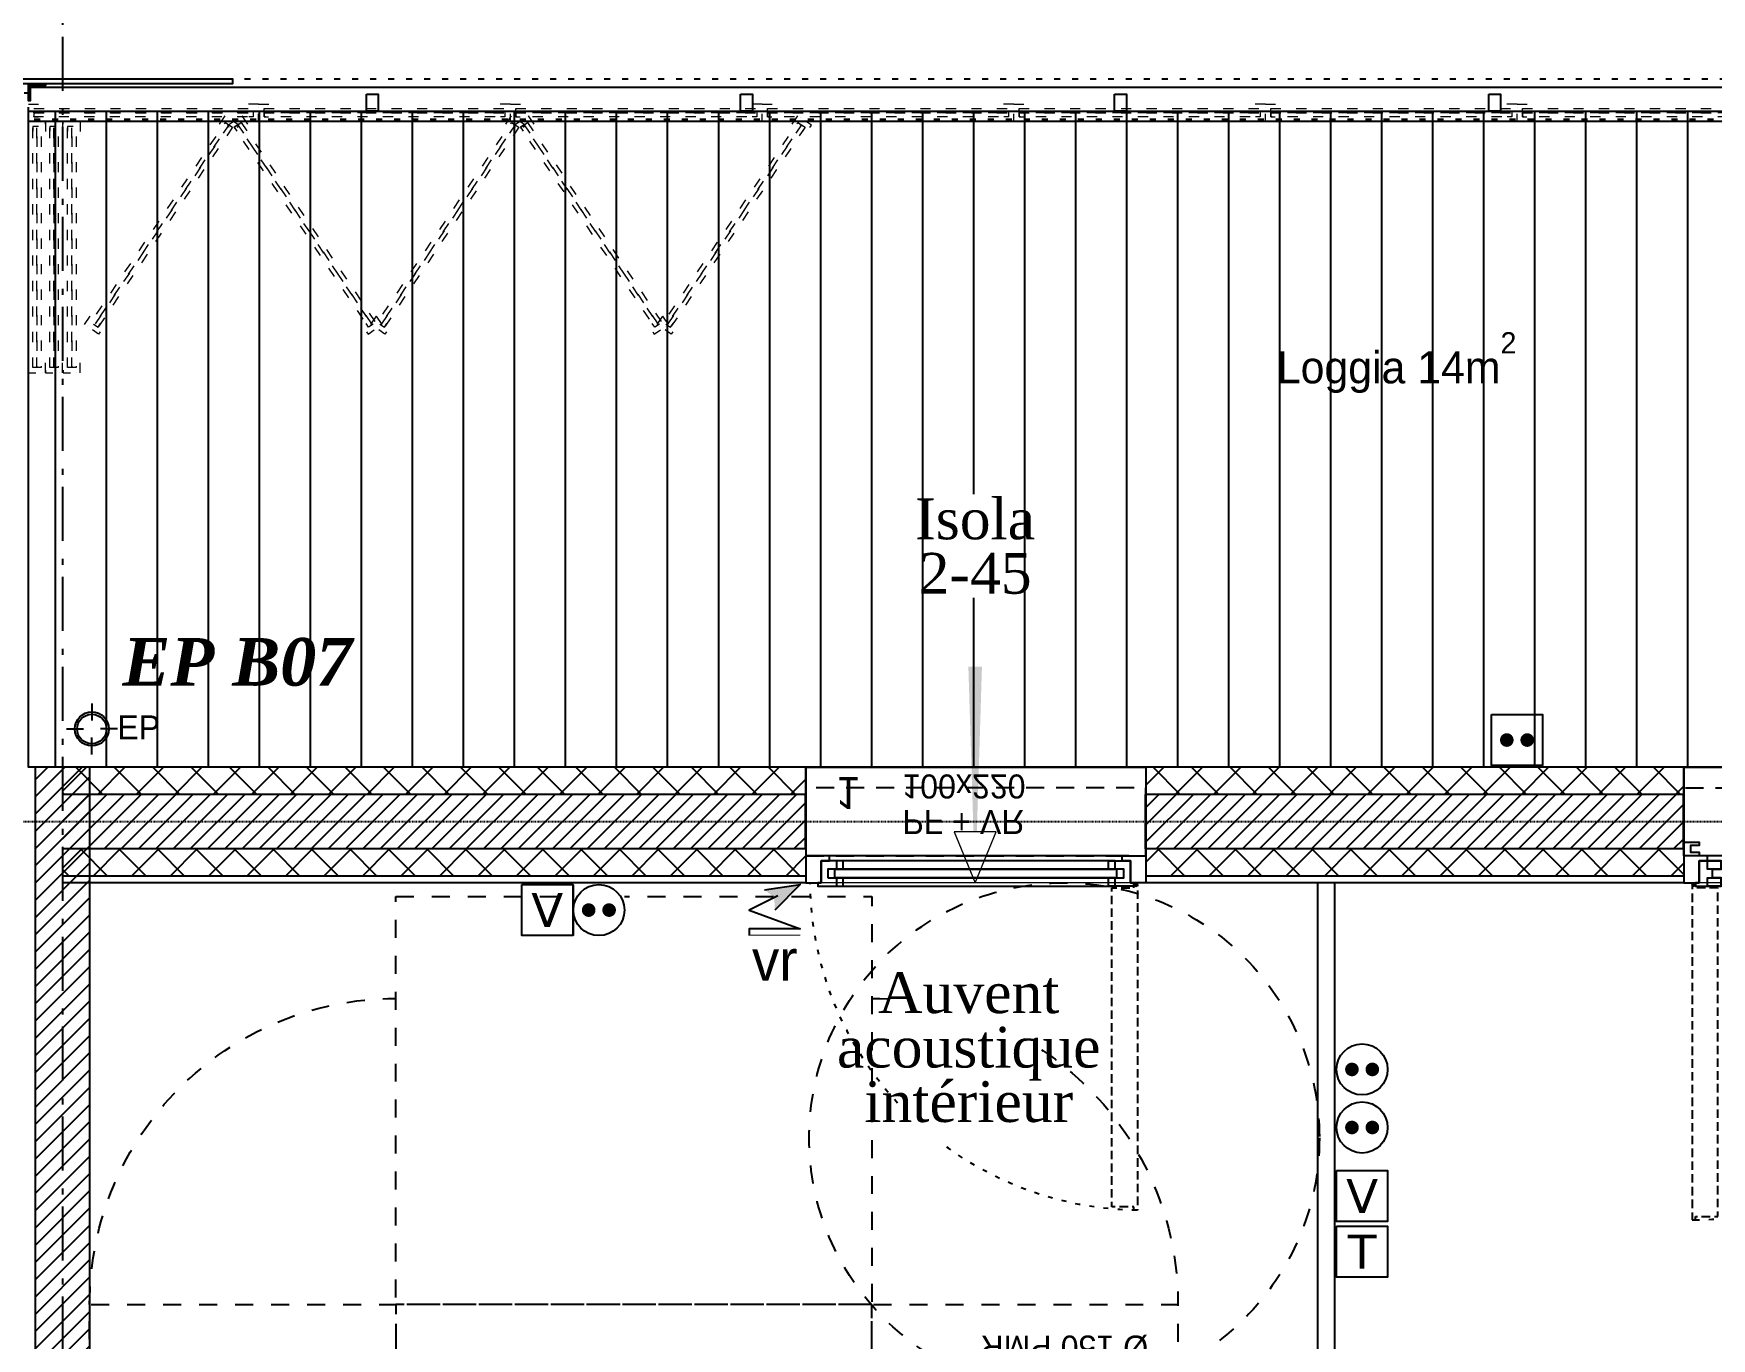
# Model space of a CAD drawing. Header units: centimetres. Extents: x 2191 to 12545, y -680 to 18662.
# Drawn here: x 9812 to 10305.3, y 4749.4 to 5133.1 of the extents above; entities that cross this region are included whole.
import ezdxf

# ---------------------------------------------------------------- set-up
doc = ezdxf.new("R2010")
doc.units = ezdxf.units.CM
for name, pattern in [('ACAD_ISO03W100', [0.295276, 0.11811, -0.177165]), ('Style de ligne -1', [0.41664, 0.20828, -0.20836]), ('Style de ligne -11', [0.347222, 0.20828, -0.138942]), ('Style de ligne -12', [0.164042, 0.054681, -0.109361]), ('Style de ligne -13', [0.147638, 0.098425, -0.049213]), ('Style de ligne -14', [0.147638, 0.098425, -0.049213]), ('Style de ligne -17', [0.347222, 0.20828, -0.138942]), ('Style de ligne -18', [0.164042, 0.054681, -0.109361]), ('Style de ligne -5', [0.20828, 0.069425, -0.138855]), ('Style de ligne -6', [1.04164, 0.625, -0.20828, 0.06943, -0.13893]), ('VW-01', [0.41656, 0.20828, -0.20828])]:
    doc.linetypes.add(name, pattern=pattern)
for name, color, linetype in [('B Aménagement intérieur', 252, 'Continuous'), ('B GÈnÈral_Hatch', 252, 'Continuous'), ('B Général', 252, 'Continuous'), ('C ANNOTATIONS-axes horizontaux', 252, 'Style de ligne -1'), ('C ANNOTATIONS-niveaux', 252, 'Continuous'), ('C ANNOTATIONS-PMR', 252, 'Style de ligne -5'), ('C ANNOTATIONS-prestations', 252, 'Continuous'), ('C ANNOTATIONS-texte', 252, 'Continuous'), ('D SURFACES-shab', 252, 'Continuous'), ('Général', 252, 'Continuous'), ('prlm-EAU-EPEXT', 145, 'Continuous'), ('prlm-VMC', 93, 'Continuous')]:
    doc.layers.add(name, color=color, linetype=linetype)
for name, color, linetype, lineweight in [('B BATI-lumon', 252, 'Continuous', 20), ('prlm-ELEC-CFA', 1, 'Continuous', 25), ('prlm-ELEC-CFO', 1, 'Continuous', 25), ('w_.prlm-EAU-EPEXT', 252, 'Continuous', 18)]:
    doc.layers.add(name, color=color, linetype=linetype, lineweight=lineweight)
doc.styles.add('Eurostile', font='Eurosti.TTF')
doc.styles.add('Eurostile (bold)', font='Eurostib.TTF')
doc.styles.add('Eurostile (italic)', font='Eurostib.TTF')
doc.styles.add('prlm-eau-ep', font='timesbi.ttf', dxfattribs={"height": 18})
doc.styles.add('prlm-elec-cfo', font='comic.ttf', dxfattribs={"height": 12})
doc.styles.add('prlm-vmc', font='pala.ttf', dxfattribs={"height": 14})
doc.styles.get("Standard").update_dxf_attribs({"font": 'isocp.shx', "height": 15})
doc.styles.add('Times New Roman (bold italic)', font='timesbi.ttf')
pattern_1 = [(225, (0, 0), (5.656854, -5.656854), []), (315, (0, 0), (-5.656854, -5.656854), [])]
pattern_2 = [(45, (0, 0), (2.4253472, -2.6458333), [])]

# ---------------------------------------------------------------- blocks, each defined once
blk = doc.blocks.new('B 70.Groupe-3-1')
at = {"layer": 'B Général', "linetype": 'VW-01', "ltscale": 25.4}
blk.add_line((70, -114.99), (-70, -80.35), dxfattribs=at)
at = {"layer": 'B Général', "linetype": 'VW-01', "ltscale": 25.4, "flags": 128}
for points in [[(-70, 35), (70, 35), (70, -155), (-70, -155)], [(-70, -114.99), (70, -114.99), (70, -155), (-70, -155)]]:
    blk.add_lwpolyline(points, close=True, dxfattribs=at)
blk = doc.blocks.new('B 70.Lit 140.190_PMR 2')
at = {"layer": 'B Général', "linetype": 'VW-01', "ltscale": 25.4, "flags": 128}
for points in [[(70, 155), (-70, 155), (-70, 35), (70, 35)], [(-70, -155), (-70, 35), (-160, 35), (-160, -155)], [(160, -155), (160, 35), (70, 35), (70, -155)]]:
    blk.add_lwpolyline(points, close=True, dxfattribs=at)
at = {"layer": 'B Général', "linetype": 'VW-01', "ltscale": 25.4}
for centre, start, end in [((-70, 35), 90, 180), ((70, 35), 0, 90)]:
    blk.add_arc(centre, 90, start, end, dxfattribs=at)
at = {"layer": 'B Général'}
blk.add_blockref('B 70.Groupe-3-1', (0, 0), dxfattribs=at)
blk = doc.blocks.new('B 70.Rond 150_PMR')
at = {"layer": 'B Général', "linetype": 'VW-01', "ltscale": 25.4}
blk.add_circle((0, 0), 75, dxfattribs=at)
at = {"layer": 'B Général', "insert": (-61.5, 0), "char_height": 7.059, "attachment_point": 5, "rotation": 90, "line_spacing_factor": 0.894142, "style": 'Eurostile (italic)'}
blk.add_mtext('Ø 150 PMR', dxfattribs=at)
blk = doc.blocks.new('B 70.T2 S307 (2D)')
at = {"layer": 'B Général', "linetype": 'Continuous'}
for p, q in [((-0.43, -30.61), (-0.43, 291.51)), ((-0.43, -23.48), (-0.43, 291.51)), ((4.57, -30.61), (4.57, 291.51)), ((4.57, -30.61), (4.57, 291.51))]:
    blk.add_line(p, q, dxfattribs=at)
at = {"layer": 'D SURFACES-shab', "lineweight": 18, "flags": 128}
for points in [[(-361.57, 291.52), (-361.57, -22.48), (-0.43, -22.48), (-0.43, 34.39), (-0.43, 34.39), (-0.43, 291.52)], [(53.81, -225.58), (53.81, -285.49), (356.81, -285.59), (356.81, 291.51), (4.57, 291.51), (4.57, 34.39), (4.57, 34.39), (4.57, -30.61), (4.57, -30.61), (4.57, -158.57), (34.57, -158.57), (34.57, -225.59)]]:
    blk.add_lwpolyline(points, close=True, dxfattribs=at)
at = {"layer": 'B Général', "xscale": -1}
blk.add_blockref('B 70.Lit 140.190_PMR 2', (-201.57, 132.52), dxfattribs=at)
at = {"layer": 'C ANNOTATIONS-PMR', "ltscale": 25.4, "rotation": 90}
blk.add_blockref('B 70.Rond 150_PMR', (-75, 216.52), dxfattribs=at)
blk = doc.blocks.new('B 70.PF 100.220 + VR')
at = {"layer": 'B Général', "linetype": 'Continuous'}
for p, q in [((-50, 7), (-50, 17)), ((50, 7), (50, 17))]:
    blk.add_line(p, q, dxfattribs=at)
at = {"layer": 'B Général', "linetype": 'Continuous', "lineweight": 35}
for p, q in [((-50, 7), (-50, -9)), ((50, 7), (50, -9))]:
    blk.add_line(p, q, dxfattribs=at)
at = {"layer": 'B Général'}
blk.add_line((45, 9), (-45, 9), dxfattribs=at)
at = {"layer": 'B Général', "linetype": 'Style de ligne -14', "ltscale": 25.4, "flags": 128}
blk.add_lwpolyline([(47.5, 113.27), (46.5, 113.27), (46.5, 112.27), (40, 112.27), (40, 18.5), (46.5, 18.5), (46.5, 17.5), (47.5, 17.5)], close=True, dxfattribs=at)
at = {"layer": 'B Général', "flags": 128}
for points in [[(-43, 10.5), (-43, 9), (-50, 9), (-50, 17), (-45.5, 17), (-45.5, 10.5)], [(-43.5, 15.5), (43.5, 15.5), (43.5, 13), (-43.5, 13)], [(-41, 18), (41, 18), (41, 15.5), (-41, 15.5)], [(43, 10.5), (43, 9), (50, 9), (50, 17), (45.5, 17), (45.5, 10.5)], [(-41, 13), (41, 13), (41, 10.5), (-41, 10.5)]]:
    blk.add_lwpolyline(points, close=True, dxfattribs=at)
at = {"layer": 'B Général', "linetype": 'Continuous', "flags": 128}
for points in [[(-39, 15.5), (-41.5, 15.5), (-41.5, 13), (-39, 13), (-39, 10.5), (-45.5, 10.5), (-45.5, 17), (-46.5, 17), (-46.5, 18), (-39, 18)], [(39, 15.5), (41.5, 15.5), (41.5, 13), (39, 13), (39, 10.5), (45.5, 10.5), (45.5, 17), (46.5, 17), (46.5, 18), (39, 18)]]:
    blk.add_lwpolyline(points, close=True, dxfattribs=at)
at = {"layer": 'B Général', "linetype": 'Style de ligne -17', "ltscale": 25.4, "flags": 128}
blk.add_lwpolyline([(-50, 9), (50, 9), (50, -11), (-50, -11)], close=True, dxfattribs=at)
at = {"layer": 'B Général', "flags": 128}
blk.add_lwpolyline([(-50, -9), (-50, -17), (50, -17), (50, -9)], dxfattribs=at)
at = {"layer": 'B Général'}
blk.add_circle((47, 17.5), 0.5, dxfattribs=at)
at = {"layer": 'B Général', "linetype": 'Style de ligne -18', "ltscale": 25.4}
blk.add_arc((48.78, 15.78), 97.5, 90.8973, 179.2823, dxfattribs=at)
at = {"layer": 'B Général', "insert": (-21.61, 2.65), "char_height": 7.059, "attachment_point": 1, "rotation": 360, "line_spacing_factor": 0.894142, "style": 'Eurostile'}
blk.add_mtext('PF + VR', dxfattribs=at)
at = {"layer": 'C ANNOTATIONS-prestations', "attachment_point": 1, "rotation": 360, "line_spacing_factor": 0.894142}
for s, insert, char_height, style in [('1', (-41.14, -4.77), 9.41, 'Eurostile (bold)'), ('100x220', (-21.61, -7.83), 7.059, 'Eurostile')]:
    blk.add_mtext(s, dxfattribs=dict(at, insert=insert, char_height=char_height, style=style))
blk = doc.blocks.new('B 70.PF 200.220 + VR')
at = {"layer": 'B Général', "linetype": 'Continuous'}
for p, q in [((-100, 7), (-100, 17)), ((100, 7), (100, 17))]:
    blk.add_line(p, q, dxfattribs=at)
at = {"layer": 'B Général', "linetype": 'Continuous', "lineweight": 35}
for p, q in [((-100, 7), (-100, -9)), ((100, 7), (100, -9))]:
    blk.add_line(p, q, dxfattribs=at)
at = {"layer": 'B Général'}
blk.add_line((-93, 9), (97, 9), dxfattribs=at)
at = {"layer": 'B Général', "linetype": 'Style de ligne -13', "ltscale": 25.4, "flags": 128}
for points in [[(-97.5, 116.12), (-96.5, 116.12), (-96.5, 115.12), (-90, 115.12), (-90, 18.5), (-96.5, 18.5), (-96.5, 17.5), (-97.5, 17.5)], [(97.5, 116.12), (96.5, 116.12), (96.5, 115.12), (90, 115.12), (90, 18.5), (96.5, 18.5), (96.5, 17.5), (97.5, 17.5)]]:
    blk.add_lwpolyline(points, close=True, dxfattribs=at)
at = {"layer": 'B Général', "flags": 128}
for points in [[(-93, 10.5), (-93, 9), (-100, 9), (-100, 17), (-95.5, 17), (-95.5, 10.5)], [(-4.5, 18), (-89, 18), (-89, 15.5), (-4.5, 15.5)], [(6.5, 18), (93, 18), (93, 15.5), (6.5, 15.5)], [(93, 10.5), (93, 9), (100, 9), (100, 17), (95.5, 17), (95.5, 10.5)], [(-4.5, 13), (-89, 13), (-89, 10.5), (-4.5, 10.5)], [(6.5, 13), (93, 13), (93, 10.5), (6.5, 10.5)], [(-100, 9), (-100, 5), (-95.5, 5), (-95.5, 6), (-98, 6), (-98, 8), (-95.5, 8), (-95.5, 9)], [(100, 9), (100, 5), (95.5, 5), (95.5, 6), (98, 6), (98, 8), (95.5, 8), (95.5, 9)]]:
    blk.add_lwpolyline(points, close=True, dxfattribs=at)
at = {"layer": 'B Général', "linetype": 'Continuous', "flags": 128}
for points in [[(-89, 15.5), (-91.5, 15.5), (-91.5, 13), (-89, 13), (-89, 10.5), (-95.5, 10.5), (-95.5, 17), (-96.5, 17), (-96.5, 18), (-89, 18)], [(-6.5, 15.5), (-4, 15.5), (-4, 13), (-6.5, 13), (-6.5, 10.5), (0, 10.5), (0, 17), (1, 17), (1, 18), (-6.5, 18)], [(6.5, 15.5), (4, 15.5), (4, 13), (6.5, 13), (6.5, 10.5), (0, 10.5), (0, 17), (1, 17), (1, 18), (6.5, 18)], [(89, 15.5), (91.5, 15.5), (91.5, 13), (89, 13), (89, 10.5), (95.5, 10.5), (95.5, 17), (96.5, 17), (96.5, 18), (89, 18)]]:
    blk.add_lwpolyline(points, close=True, dxfattribs=at)
at = {"layer": 'B Général', "linetype": 'Style de ligne -11', "ltscale": 25.4, "flags": 128}
blk.add_lwpolyline([(-100, 9), (100, 9), (100, -11), (-100, -11)], close=True, dxfattribs=at)
at = {"layer": 'B Général', "flags": 128}
blk.add_lwpolyline([(100, -9), (100, -17), (-100, -17), (-100, -9)], dxfattribs=at)
at = {"layer": 'B Général'}
for centre in [(-97, 17.5), (97, 17.5)]:
    blk.add_circle(centre, 0.5, dxfattribs=at)
at = {"layer": 'B Général', "linetype": 'Style de ligne -12', "ltscale": 25.4}
for centre, start, end in [((-98.46, 17.77), 359.5523, 89.0018), ((98.46, 17.77), 90.9982, 180.4485)]:
    blk.add_arc(centre, 98.37, start, end, dxfattribs=at)
at = {"layer": 'B Général', "insert": (0, 2.65), "char_height": 7.059, "attachment_point": 2, "rotation": 360, "line_spacing_factor": 0.894142, "style": 'Eurostile'}
blk.add_mtext('PF + VR', dxfattribs=at)
at = {"layer": 'C ANNOTATIONS-prestations', "rotation": 360, "line_spacing_factor": 0.894142}
for s, insert, char_height, attachment_point, style in [('2', (-91.15, -4.77), 9.41, 1, 'Eurostile (bold)'), ('200x220 (2 vantaux) ', (0, -7.82), 7.059, 2, 'Eurostile')]:
    blk.add_mtext(s, dxfattribs=dict(at, insert=insert, char_height=char_height, attachment_point=attachment_point, style=style))
blk = doc.blocks.new('B 70.EP')
at = {"layer": 'B Général', "linetype": 'Continuous'}
for p, q in [((0, 7.5), (0, 2.5)), ((-7.5, 0), (-2.5, 0)), ((7.5, 0), (2.5, 0)), ((0, -7.5), (0, -2.5))]:
    blk.add_line(p, q, dxfattribs=at)
at = {"layer": 'B Général', "linetype": 'Continuous', "flags": 128}
for points in [[(-5, 0, -1), (5, 0, -1)], [(-4.33, 0, -1), (4.33, 0, -1)]]:
    blk.add_lwpolyline(points, format="xyb", close=True, dxfattribs=at)
at = {"layer": 'C ANNOTATIONS-prestations', "insert": (7.5, 3.99), "char_height": 7.059, "attachment_point": 1, "line_spacing_factor": 0.894142, "style": 'Eurostile'}
blk.add_mtext('EP', dxfattribs=at)
blk = doc.blocks.new('B 70.Groupe-35-1')
at = {"layer": 'B Général', "linetype": 'Style de ligne -5', "ltscale": 25.4}
for p, q in [((9793.98, 5115.59), (9795.7, 5115.59)), ((9810.98, 5115.59), (9809.27, 5115.59))]:
    blk.add_line(p, q, dxfattribs=at)
at = {"layer": 'B Général', "linetype": 'Continuous', "flags": 128}
for points in [[(9770.48, 5119.84), (9870.48, 5119.84), (9870.48, 5118.34), (9770.48, 5118.34)], [(9794.48, 5114.5), (9794.48, 5118.34), (9789.48, 5118.34), (9789.48, 5117.84), (9793.98, 5117.84), (9793.98, 5113.34), (9794.48, 5113.34)], [(9810.48, 5114.5), (9810.48, 5118.34), (9815.48, 5118.34), (9815.48, 5117.84), (9810.98, 5117.84), (9810.98, 5113.34), (9810.48, 5113.34)]]:
    blk.add_lwpolyline(points, close=True, dxfattribs=at)
blk = doc.blocks.new('B 70.Groupe-36-1')
at = {"layer": 'B Général', "linetype": 'Continuous'}
for p, q in [((9810.48, 5117.4), (10544.17, 5117.4)), ((9818.33, 5110.39), (9818.33, 4917.39)), ((9833.33, 5110.39), (9833.33, 4917.39)), ((9848.33, 5110.39), (9848.33, 4917.39)), ((9863.33, 5110.39), (9863.33, 4917.39)), ((9878.33, 5110.39), (9878.33, 4917.39)), ((9893.33, 5110.39), (9893.33, 4917.39)), ((9908.33, 5110.39), (9908.33, 4917.39)), ((9923.33, 5110.39), (9923.33, 4917.39)), ((9938.33, 5110.39), (9938.33, 4917.39)), ((9953.33, 5110.39), (9953.33, 4917.39)), ((9968.33, 5110.39), (9968.33, 4917.39)), ((9983.33, 5110.39), (9983.33, 4917.39)), ((9998.33, 5110.39), (9998.33, 4917.39)), ((10013.33, 5110.39), (10013.33, 4917.39)), ((10028.33, 5110.39), (10028.33, 4917.39)), ((10043.33, 5110.39), (10043.33, 4917.39)), ((10058.33, 5110.39), (10058.33, 4917.39)), ((10073.33, 5110.39), (10073.33, 4917.39)), ((10088.33, 5110.39), (10088.33, 4917.39)), ((10103.33, 5110.39), (10103.33, 4917.39)), ((10118.33, 5110.39), (10118.33, 4917.39)), ((10133.33, 5110.39), (10133.33, 4917.39)), ((10148.33, 5110.39), (10148.33, 4917.39)), ((10163.33, 5110.39), (10163.33, 4917.39)), ((10178.33, 5110.39), (10178.33, 4917.39)), ((10193.33, 5110.39), (10193.33, 4917.39)), ((10208.33, 5110.39), (10208.33, 4917.39)), ((10223.33, 5110.39), (10223.33, 4917.39)), ((10238.33, 5110.39), (10238.33, 4917.39)), ((10253.33, 5110.39), (10253.33, 4917.39)), ((10268.33, 5110.39), (10268.33, 4917.39)), ((10283.33, 5110.39), (10283.33, 4917.39)), ((10298.33, 5110.39), (10298.33, 4917.39)), ((10313.33, 5110.39), (10313.33, 4917.39)), ((10328.33, 5110.39), (10328.33, 4917.39)), ((10343.33, 5110.39), (10343.33, 4917.39)), ((10358.33, 5110.39), (10358.33, 4917.39)), ((10373.33, 5110.39), (10373.33, 4917.39)), ((10388.33, 5110.39), (10388.33, 4917.39)), ((10403.33, 5110.39), (10403.33, 4917.39)), ((10418.33, 5110.39), (10418.33, 4917.39)), ((10433.33, 5110.39), (10433.33, 4917.39)), ((10448.33, 5110.39), (10448.33, 4917.39)), ((10463.33, 5110.39), (10463.33, 4917.39)), ((10478.33, 5110.39), (10478.33, 4917.39)), ((10493.33, 5110.39), (10493.33, 4917.39)), ((10508.33, 5110.39), (10508.33, 4917.39)), ((10523.33, 5110.39), (10523.33, 4917.39)), ((10538.33, 5110.39), (10538.33, 4917.39))]:
    blk.add_line(p, q, dxfattribs=at)
at = {"layer": 'B Général', "linetype": 'Style de ligne -5', "ltscale": 25.4, "flags": 128}
blk.add_lwpolyline([(9810.48, 5119.84), (10546.87, 5119.84), (10546.87, 5107.88), (9810.48, 5107.88)], close=True, dxfattribs=at)
at = {"layer": 'B Général', "linetype": 'Continuous', "flags": 128}
for points in [[(9909.83, 5115.34), (9913.33, 5115.34), (9913.33, 5110.34), (9909.83, 5110.34)], [(10019.83, 5115.34), (10023.33, 5115.34), (10023.33, 5110.34), (10019.83, 5110.34)], [(10129.83, 5115.34), (10133.33, 5115.34), (10133.33, 5110.34), (10129.83, 5110.34)], [(10239.83, 5115.34), (10243.33, 5115.34), (10243.33, 5110.34), (10239.83, 5110.34)], [(10349.83, 5115.34), (10353.33, 5115.34), (10353.33, 5110.34), (10349.83, 5110.34)], [(10459.83, 5115.34), (10463.33, 5115.34), (10463.33, 5110.34), (10459.83, 5110.34)], [(9810.48, 5110.34), (10546.87, 5110.34), (10546.87, 4917.39), (9810.48, 4917.39)]]:
    blk.add_lwpolyline(points, close=True, dxfattribs=at)
blk = doc.blocks.new('B 70.w_.xi.epext')
at = {"layer": 'w_.prlm-EAU-EPEXT', "linetype": 'Continuous', "lineweight": 18}
blk.add_circle((0, 0), 5, dxfattribs=at)
blk = doc.blocks.new('B 70.Groupe-42-1')
at = {"layer": 'w_.prlm-EAU-EPEXT'}
blk.add_blockref('B 70.w_.xi.epext', (9829.13, 4928.65), dxfattribs=at)
at = {"layer": 'w_.prlm-EAU-EPEXT', "insert": (9838.12, 4955.38), "char_height": 13.989, "width": 86.1947, "attachment_point": 1, "line_spacing_factor": 1.004802, "style": 'Times New Roman (bold italic)'}
blk.add_mtext('EP B07', dxfattribs=at)
blk = doc.blocks.new('B 70.Groupe-114-1')
at = {"layer": 'B BATI-lumon', "linetype": 'ACAD_ISO03W100', "ltscale": 25.4, "flags": 128}
for points in [[(10026.17, 5112.35), (10029.67, 5112.35), (10029.67, 5111.11), (10027.75, 5111.11), (10027.75, 5108.61), (10029.67, 5108.61), (10029.67, 5107.35), (10026.17, 5107.35), (10026.17, 5111.35), (10026.17, 5111.35)], [(10027.75, 5111.11), (10098.6, 5111.11), (10098.6, 5109.86), (10027.75, 5109.86)], [(10100.17, 5112.35), (10096.67, 5112.35), (10096.67, 5111.11), (10098.6, 5111.11), (10098.6, 5108.61), (10096.67, 5108.61), (10096.67, 5107.35), (10100.17, 5107.35), (10100.17, 5111.35), (10100.17, 5111.35)], [(10027.75, 5109.86), (10098.6, 5109.86), (10098.6, 5108.61), (10027.75, 5108.61)]]:
    blk.add_lwpolyline(points, close=True, dxfattribs=at)
blk = doc.blocks.new('B 70.Groupe-115-1')
at = {"layer": 'B BATI-lumon', "linetype": 'ACAD_ISO03W100', "ltscale": 25.4, "flags": 128}
for points in [[(10100.17, 5112.35), (10103.67, 5112.35), (10103.67, 5111.11), (10101.75, 5111.11), (10101.75, 5108.61), (10103.67, 5108.61), (10103.67, 5107.35), (10100.17, 5107.35), (10100.17, 5111.35), (10100.17, 5111.35)], [(10101.75, 5111.11), (10172.6, 5111.11), (10172.6, 5109.86), (10101.75, 5109.86)], [(10174.17, 5112.35), (10170.67, 5112.35), (10170.67, 5111.11), (10172.6, 5111.11), (10172.6, 5108.61), (10170.67, 5108.61), (10170.67, 5107.35), (10174.17, 5107.35), (10174.17, 5111.35), (10174.17, 5111.35)], [(10101.75, 5109.86), (10172.6, 5109.86), (10172.6, 5108.61), (10101.75, 5108.61)]]:
    blk.add_lwpolyline(points, close=True, dxfattribs=at)
blk = doc.blocks.new('B 70.Groupe-116-1')
at = {"layer": 'B BATI-lumon', "linetype": 'ACAD_ISO03W100', "ltscale": 25.4, "flags": 128}
for points in [[(10174.17, 5112.35), (10177.67, 5112.35), (10177.67, 5111.11), (10175.75, 5111.11), (10175.75, 5108.61), (10177.67, 5108.61), (10177.67, 5107.35), (10174.17, 5107.35), (10174.17, 5111.35), (10174.17, 5111.35)], [(10175.75, 5111.11), (10246.6, 5111.11), (10246.6, 5109.86), (10175.75, 5109.86)], [(10248.17, 5112.35), (10244.67, 5112.35), (10244.67, 5111.11), (10246.6, 5111.11), (10246.6, 5108.61), (10244.67, 5108.61), (10244.67, 5107.35), (10248.17, 5107.35), (10248.17, 5111.35), (10248.17, 5111.35)], [(10175.75, 5109.86), (10246.6, 5109.86), (10246.6, 5108.61), (10175.75, 5108.61)]]:
    blk.add_lwpolyline(points, close=True, dxfattribs=at)
blk = doc.blocks.new('B 70.Groupe-117-1')
at = {"layer": 'B BATI-lumon', "linetype": 'ACAD_ISO03W100', "ltscale": 25.4, "flags": 128}
for points in [[(10248.17, 5112.35), (10251.67, 5112.35), (10251.67, 5111.11), (10249.75, 5111.11), (10249.75, 5108.61), (10251.67, 5108.61), (10251.67, 5107.35), (10248.17, 5107.35), (10248.17, 5111.35), (10248.17, 5111.35)], [(10249.75, 5111.11), (10320.6, 5111.11), (10320.6, 5109.86), (10249.75, 5109.86)], [(10322.17, 5112.35), (10318.67, 5112.35), (10318.67, 5111.11), (10320.6, 5111.11), (10320.6, 5108.61), (10318.67, 5108.61), (10318.67, 5107.35), (10322.17, 5107.35), (10322.17, 5111.35), (10322.17, 5111.35)], [(10249.75, 5109.86), (10320.6, 5109.86), (10320.6, 5108.61), (10249.75, 5108.61)]]:
    blk.add_lwpolyline(points, close=True, dxfattribs=at)
blk = doc.blocks.new('B 70.Groupe-129-1')
at = {"layer": 'B BATI-lumon', "linetype": 'ACAD_ISO03W100', "ltscale": 25.4, "flags": 128}
for points in [[(9952.17, 5112.35), (9955.67, 5112.35), (9955.67, 5111.11), (9953.75, 5111.11), (9953.75, 5108.61), (9955.67, 5108.61), (9955.67, 5107.35), (9952.17, 5107.35), (9952.17, 5111.35), (9952.17, 5111.35)], [(9953.75, 5111.11), (10024.6, 5111.11), (10024.6, 5109.86), (9953.75, 5109.86)], [(10026.17, 5112.35), (10022.67, 5112.35), (10022.67, 5111.11), (10024.6, 5111.11), (10024.6, 5108.61), (10022.67, 5108.61), (10022.67, 5107.35), (10026.17, 5107.35), (10026.17, 5111.35), (10026.17, 5111.35)], [(9953.75, 5109.86), (10024.6, 5109.86), (10024.6, 5108.61), (9953.75, 5108.61)]]:
    blk.add_lwpolyline(points, close=True, dxfattribs=at)
blk = doc.blocks.new('B 70.Groupe-130-1')
at = {"layer": 'B BATI-lumon', "linetype": 'ACAD_ISO03W100', "ltscale": 25.4, "flags": 128}
for points in [[(9878.17, 5112.35), (9881.67, 5112.35), (9881.67, 5111.11), (9879.75, 5111.11), (9879.75, 5108.61), (9881.67, 5108.61), (9881.67, 5107.35), (9878.17, 5107.35), (9878.17, 5111.35), (9878.17, 5111.35)], [(9879.75, 5111.11), (9950.6, 5111.11), (9950.6, 5109.86), (9879.75, 5109.86)], [(9952.17, 5112.35), (9948.67, 5112.35), (9948.67, 5111.11), (9950.6, 5111.11), (9950.6, 5108.61), (9948.67, 5108.61), (9948.67, 5107.35), (9952.17, 5107.35), (9952.17, 5111.35), (9952.17, 5111.35)], [(9879.75, 5109.86), (9950.6, 5109.86), (9950.6, 5108.61), (9879.75, 5108.61)]]:
    blk.add_lwpolyline(points, close=True, dxfattribs=at)
blk = doc.blocks.new('B 70.Groupe-131-1')
at = {"layer": 'B BATI-lumon', "linetype": 'ACAD_ISO03W100', "ltscale": 25.4, "flags": 128}
for points in [[(9810.48, 5112.35), (9813.98, 5112.35), (9813.98, 5111.11), (9812.06, 5111.11), (9812.06, 5108.61), (9813.98, 5108.61), (9813.98, 5107.35), (9810.48, 5107.35), (9810.48, 5111.35), (9810.48, 5111.35)], [(9812.06, 5111.11), (9876.6, 5111.11), (9876.6, 5109.86), (9812.06, 5109.86)], [(9878.17, 5112.35), (9874.67, 5112.35), (9874.67, 5111.11), (9876.6, 5111.11), (9876.6, 5108.61), (9874.67, 5108.61), (9874.67, 5107.35), (9878.17, 5107.35), (9878.17, 5111.35), (9878.17, 5111.35)], [(9812.06, 5109.86), (9876.6, 5109.86), (9876.6, 5108.61), (9812.06, 5108.61)]]:
    blk.add_lwpolyline(points, close=True, dxfattribs=at)
blk = doc.blocks.new('B 70.Groupe-132-1')
at = {"layer": 'B BATI-lumon', "linetype": 'ACAD_ISO03W100', "ltscale": 25.4, "flags": 128}
for points in [[(9815.48, 5107.35), (9815.48, 5103.85), (9814.24, 5103.85), (9814.24, 5105.77), (9811.74, 5105.77), (9811.74, 5103.85), (9810.48, 5103.85), (9810.48, 5107.35), (9814.48, 5107.35), (9814.48, 5107.35)], [(9811.74, 5034.93), (9811.74, 5105.77), (9812.99, 5105.77), (9812.99, 5034.93)], [(9812.99, 5034.93), (9812.99, 5105.77), (9814.24, 5105.77), (9814.24, 5034.93)], [(9815.48, 5033.35), (9815.48, 5036.85), (9814.24, 5036.85), (9814.24, 5034.93), (9811.74, 5034.93), (9811.74, 5036.85), (9810.48, 5036.85), (9810.48, 5033.35), (9814.48, 5033.35), (9814.48, 5033.35)]]:
    blk.add_lwpolyline(points, close=True, dxfattribs=at)
blk = doc.blocks.new('B 70.Groupe-133-1')
at = {"layer": 'B BATI-lumon', "linetype": 'ACAD_ISO03W100', "ltscale": 25.4, "flags": 128}
for points in [[(9820.48, 5107.35), (9820.48, 5103.85), (9819.24, 5103.85), (9819.24, 5105.77), (9816.74, 5105.77), (9816.74, 5103.85), (9815.48, 5103.85), (9815.48, 5107.35), (9819.48, 5107.35), (9819.48, 5107.35)], [(9816.74, 5034.93), (9816.74, 5105.77), (9817.99, 5105.77), (9817.99, 5034.93)], [(9817.99, 5034.93), (9817.99, 5105.77), (9819.24, 5105.77), (9819.24, 5034.93)], [(9820.48, 5033.35), (9820.48, 5036.85), (9819.24, 5036.85), (9819.24, 5034.93), (9816.74, 5034.93), (9816.74, 5036.85), (9815.48, 5036.85), (9815.48, 5033.35), (9819.48, 5033.35), (9819.48, 5033.35)]]:
    blk.add_lwpolyline(points, close=True, dxfattribs=at)
blk = doc.blocks.new('B 70.Groupe-134-1')
at = {"layer": 'B BATI-lumon', "linetype": 'ACAD_ISO03W100', "ltscale": 25.4, "flags": 128}
for points in [[(9825.73, 5107.35), (9825.73, 5103.85), (9824.49, 5103.85), (9824.49, 5105.77), (9821.99, 5105.77), (9821.99, 5103.85), (9820.73, 5103.85), (9820.73, 5107.35), (9824.73, 5107.35), (9824.73, 5107.35)], [(9821.99, 5034.93), (9821.99, 5105.77), (9823.24, 5105.77), (9823.24, 5034.93)], [(9823.24, 5034.93), (9823.24, 5105.77), (9824.49, 5105.77), (9824.49, 5034.93)], [(9825.73, 5033.35), (9825.73, 5036.85), (9824.49, 5036.85), (9824.49, 5034.93), (9821.99, 5034.93), (9821.99, 5036.85), (9820.73, 5036.85), (9820.73, 5033.35), (9824.73, 5033.35), (9824.73, 5033.35)]]:
    blk.add_lwpolyline(points, close=True, dxfattribs=at)
blk = doc.blocks.new('B 70.Groupe-135-1')
at = {"layer": 'B BATI-lumon', "linetype": 'ACAD_ISO03W100', "ltscale": 25.4, "flags": 128}
for points in [[(9869.42, 5106.3), (9829.92, 5047.49), (9828.88, 5048.18), (9868.38, 5106.99)], [(9870.46, 5105.6), (9830.96, 5046.79), (9829.92, 5047.49), (9869.42, 5106.3)], [(9868.23, 5109), (9866.28, 5106.09), (9867.31, 5105.4), (9868.38, 5106.99), (9870.46, 5105.6), (9869.39, 5104), (9870.43, 5103.3), (9872.38, 5106.21), (9869.06, 5108.44), (9869.06, 5108.44)], [(9826.97, 5047.57), (9828.92, 5050.47), (9829.95, 5049.78), (9828.88, 5048.18), (9830.96, 5046.79), (9832.03, 5048.38), (9833.07, 5047.68), (9831.12, 5044.78), (9827.8, 5047.01), (9827.8, 5047.01)]]:
    blk.add_lwpolyline(points, close=True, dxfattribs=at)
blk = doc.blocks.new('B 70.Groupe-136-1')
at = {"layer": 'B BATI-lumon', "linetype": 'ACAD_ISO03W100', "ltscale": 25.4, "flags": 128}
for points in [[(9873.21, 5109), (9875.16, 5106.09), (9874.13, 5105.4), (9873.06, 5106.99), (9870.98, 5105.6), (9872.06, 5104), (9871.01, 5103.3), (9869.06, 5106.21), (9872.38, 5108.44), (9872.38, 5108.44)], [(9872.02, 5106.3), (9911.52, 5047.49), (9910.49, 5046.79), (9870.99, 5105.6)], [(9873.06, 5106.99), (9912.56, 5048.18), (9911.52, 5047.49), (9872.02, 5106.3)], [(9914.47, 5047.57), (9912.52, 5050.47), (9911.49, 5049.78), (9912.56, 5048.18), (9910.48, 5046.79), (9909.41, 5048.38), (9908.37, 5047.68), (9910.32, 5044.78), (9913.64, 5047.01), (9913.64, 5047.01)]]:
    blk.add_lwpolyline(points, close=True, dxfattribs=at)
blk = doc.blocks.new('B 70.Groupe-137-1')
at = {"layer": 'B BATI-lumon', "linetype": 'ACAD_ISO03W100', "ltscale": 25.4, "flags": 128}
for points in [[(9953.6, 5106.3), (9914.1, 5047.49), (9913.06, 5048.18), (9952.56, 5106.99)], [(9954.63, 5105.6), (9915.13, 5046.79), (9914.1, 5047.49), (9953.6, 5106.3)], [(9952.41, 5109), (9950.46, 5106.09), (9951.49, 5105.4), (9952.56, 5106.99), (9954.64, 5105.6), (9953.56, 5104), (9954.61, 5103.3), (9956.56, 5106.21), (9953.24, 5108.44), (9953.24, 5108.44)], [(9911.15, 5047.57), (9913.1, 5050.47), (9914.13, 5049.78), (9913.06, 5048.18), (9915.14, 5046.79), (9916.21, 5048.38), (9917.25, 5047.68), (9915.3, 5044.78), (9911.98, 5047.01), (9911.98, 5047.01)]]:
    blk.add_lwpolyline(points, close=True, dxfattribs=at)
blk = doc.blocks.new('B 70.Groupe-138-1')
at = {"layer": 'B BATI-lumon', "linetype": 'ACAD_ISO03W100', "ltscale": 25.4, "flags": 128}
for points in [[(9957.39, 5109), (9959.34, 5106.09), (9958.31, 5105.4), (9957.24, 5106.99), (9955.16, 5105.6), (9956.23, 5104), (9955.19, 5103.3), (9953.24, 5106.21), (9956.56, 5108.44), (9956.56, 5108.44)], [(9956.2, 5106.3), (9995.7, 5047.49), (9994.66, 5046.79), (9955.16, 5105.6)], [(9957.24, 5106.99), (9996.74, 5048.18), (9995.7, 5047.49), (9956.2, 5106.3)], [(9998.65, 5047.57), (9996.7, 5050.47), (9995.67, 5049.78), (9996.74, 5048.18), (9994.66, 5046.79), (9993.59, 5048.38), (9992.55, 5047.68), (9994.5, 5044.78), (9997.82, 5047.01), (9997.82, 5047.01)]]:
    blk.add_lwpolyline(points, close=True, dxfattribs=at)
blk = doc.blocks.new('B 70.Groupe-139-1')
at = {"layer": 'B BATI-lumon', "linetype": 'ACAD_ISO03W100', "ltscale": 25.4, "flags": 128}
for points in [[(10037.77, 5106.3), (9998.27, 5047.49), (9997.24, 5048.18), (10036.74, 5106.99)], [(10038.81, 5105.6), (9999.31, 5046.79), (9998.27, 5047.49), (10037.77, 5106.3)], [(10036.59, 5109), (10034.63, 5106.09), (10035.66, 5105.4), (10036.74, 5106.99), (10038.81, 5105.6), (10037.74, 5104), (10038.78, 5103.3), (10040.74, 5106.21), (10037.42, 5108.44), (10037.42, 5108.44)], [(9995.33, 5047.57), (9997.28, 5050.47), (9998.31, 5049.78), (9997.24, 5048.18), (9999.31, 5046.79), (10000.39, 5048.38), (10001.43, 5047.68), (9999.48, 5044.78), (9996.16, 5047.01), (9996.16, 5047.01)]]:
    blk.add_lwpolyline(points, close=True, dxfattribs=at)
blk = doc.blocks.new('B 70.Groupe-166-1')
at = {"layer": 'B BATI-lumon'}
for name in ['B 70.Groupe-131-1', 'B 70.Groupe-130-1', 'B 70.Groupe-129-1', 'B 70.Groupe-114-1', 'B 70.Groupe-115-1', 'B 70.Groupe-116-1', 'B 70.Groupe-117-1', 'B 70.Groupe-132-1', 'B 70.Groupe-133-1', 'B 70.Groupe-134-1', 'B 70.Groupe-135-1', 'B 70.Groupe-136-1', 'B 70.Groupe-137-1', 'B 70.Groupe-138-1', 'B 70.Groupe-139-1']:
    blk.add_blockref(name, (0, 0), dxfattribs=at)
blk = doc.blocks.new('xi.EA')
at = {"layer": 'prlm-VMC', "color": 0, "linetype": 'ByBlock', "lineweight": 5, "flags": 128}
blk.add_lwpolyline([(-6.17, -15), (6.17, -15), (0, 0)], close=True, dxfattribs=at)
at = {"layer": 'prlm-VMC', "color": 0, "linetype": 'ByBlock', "lineweight": -2, "flags": 128}
blk.add_lwpolyline([(0, -15, 1, 4, 0), (0, -63.63, 1, 1, 0)], format="xyseb", dxfattribs=at)
at = {"layer": 'prlm-VMC', "color": 0, "linetype": 'ByBlock', "lineweight": 5}
blk.add_solid([(0, 0), (6.17, -15), (-6.17, -15), (0, 0)], dxfattribs=at)
blk = doc.blocks.new('xi.epext')
at = {"layer": 'prlm-EAU-EPEXT', "color": 0, "linetype": 'ByBlock', "lineweight": -2}
blk.add_circle((0, 0), 5, dxfattribs=at)
blk = doc.blocks.new('xi.PC-EXT')
at = {"layer": 'prlm-ELEC-CFO', "color": 0, "linetype": 'ByBlock', "lineweight": -2, "flags": 128}
blk.add_lwpolyline([(-7.5, 7.5), (7.5, 7.5), (7.5, -7.5), (-7.5, -7.5)], close=True, dxfattribs=at)
at = {"layer": 'prlm-ELEC-CFO', "color": 0, "linetype": 'ByBlock', "lineweight": 5, "const_width": 2}
for points in [[(-4, 0, 1), (-2, 0, 1)], [(2, 0, 1), (4, 0, 1)]]:
    blk.add_lwpolyline(points, format="xyb", close=True, dxfattribs=at)
blk = doc.blocks.new('xi.PC')
at = {"color": 0, "lineweight": 5}
blk.add_wipeout([(-7.5, -7.5), (7.5, -7.5), (7.5, 7.5), (-7.5, 7.5)], dxfattribs=at).dxf.layer = 'prlm-ELEC-CFO'
at = {"layer": 'prlm-ELEC-CFO', "color": 0, "linetype": 'ByBlock', "lineweight": 5, "const_width": 2}
for points in [[(-4, 0, 1), (-2, 0, 1)], [(2, 0, 1), (4, 0, 1)]]:
    blk.add_lwpolyline(points, format="xyb", close=True, dxfattribs=at)
at = {"layer": 'prlm-ELEC-CFO', "color": 0, "linetype": 'ByBlock', "lineweight": -2}
blk.add_circle((0, 0), 7.5, dxfattribs=at)
blk = doc.blocks.new('xi.TV')
at = {"layer": 'prlm-ELEC-CFA', "color": 0, "linetype": 'ByBlock', "lineweight": -2, "flags": 128}
blk.add_lwpolyline([(-7.5, 7.5), (7.5, 7.5), (7.5, -7.5), (-7.5, -7.5)], close=True, dxfattribs=at)
at = {"layer": 'prlm-ELEC-CFA', "color": 0, "linetype": 'ByBlock', "insert": (0, 0), "char_height": 10, "width": 11.36, "attachment_point": 5}
blk.add_mtext('{\\fVerdana|b0|i0|c0|p34;V}', dxfattribs=at)
blk = doc.blocks.new('xi.VR')
at = {"layer": 'prlm-ELEC-CFO', "lineweight": 5}
blk.add_hatch(color=0, dxfattribs=at).paths.add_polyline_path([(-3, 6), (-0.1, 3.7), (0, 0), (7.5, 7.5)])
at = {"layer": 'prlm-ELEC-CFO', "color": 0}
for points in [[(-3, 6), (7.5, 7.5), (0, 0)], [(0.95, 4.23), (-7.5, 0), (7.5, -5.5), (-7.5, -5.5), (-7.5, -7.5), (7.5, -7.5)]]:
    blk.add_lwpolyline(points, dxfattribs=at)
blk = doc.blocks.new('xi.TEL')
at = {"layer": 'prlm-ELEC-CFA', "color": 0, "linetype": 'ByBlock', "lineweight": -2, "flags": 128}
blk.add_lwpolyline([(-7.5, 7.5), (7.5, 7.5), (7.5, -7.5), (-7.5, -7.5)], close=True, dxfattribs=at)
at = {"layer": 'prlm-ELEC-CFA', "color": 0, "linetype": 'ByBlock', "insert": (0, 0), "char_height": 10, "width": 11.36, "attachment_point": 5}
blk.add_mtext('{\\fVerdana|b0|i0|c0|p34;T}', dxfattribs=at)

msp = doc.modelspace()

# ---------------------------------------------------------------- hatches: boundary and pattern name
at = {"layer": 'B GÈnÈral_Hatch', "linetype": 'Continuous'}
h = msp.add_hatch(dxfattribs=at)
h.set_pattern_fill('50_BETON', color=256, style=0, pattern_type=2)
h.set_pattern_definition(pattern_2)
h.paths.add_polyline_path([(9812.48, 4282.32), (9828.48, 4300.32), (9828.48, 4917.39), (9812.48, 4917.39)])
h = msp.add_hatch(dxfattribs=at)
h.set_pattern_fill('02_ISOLANT', color=256, angle=180, style=0, pattern_type=2)
h.set_pattern_definition(pattern_1)
h.paths.add_polyline_path([(10039.04, 4909.39), (10039.04, 4917.39), (9820.48, 4917.39), (9820.48, 4909.39)])
h = msp.add_hatch(dxfattribs=at)
h.set_pattern_fill('02_ISOLANT', color=256, angle=180, style=0, pattern_type=2)
h.set_pattern_definition(pattern_1)
h.paths.add_polyline_path([(10297.18, 4909.39), (10297.18, 4917.39), (10139.04, 4917.39), (10139.04, 4909.39)])
h = msp.add_hatch(dxfattribs=at)
h.set_pattern_fill('50_BETON', color=256, style=0, pattern_type=2)
h.set_pattern_definition(pattern_2)
h.paths.add_polyline_path([(10039.04, 4893.39), (10039.04, 4909.39), (9820.48, 4909.39), (9820.48, 4893.39)])
h = msp.add_hatch(dxfattribs=at)
h.set_pattern_fill('50_BETON', color=256, style=0, pattern_type=2)
h.set_pattern_definition(pattern_2)
h.paths.add_polyline_path([(10297.18, 4893.39), (10297.18, 4909.39), (10139.04, 4909.39), (10139.04, 4893.39)])
h = msp.add_hatch(dxfattribs=at)
h.set_pattern_fill('02_ISOLANT', color=256, angle=180, style=0, pattern_type=2)
h.set_pattern_definition(pattern_1)
h.paths.add_polyline_path([(10039.04, 4885.39), (10039.04, 4893.39), (9820.48, 4893.39), (9820.48, 4885.39)])
h = msp.add_hatch(dxfattribs=at)
h.set_pattern_fill('02_ISOLANT', color=256, angle=180, style=0, pattern_type=2)
h.set_pattern_definition(pattern_1)
h.paths.add_polyline_path([(10297.18, 4885.39), (10297.18, 4893.39), (10139.04, 4893.39), (10139.04, 4885.39)])

# ---------------------------------------------------------------- linework, layer by layer
at = {"layer": 'B Général', "linetype": 'Continuous', "lineweight": 18}
for p, q in [((9812.48, 4917.39), (9812.48, 4282.32)), ((9828.48, 4917.39), (9828.48, 4300.32)), ((10039.04, 4909.39), (9820.48, 4909.39)), ((10297.18, 4909.39), (10139.04, 4909.39)), ((10039.04, 4893.39), (9820.48, 4893.39)), ((10297.18, 4893.39), (10139.04, 4893.39))]:
    msp.add_line(p, q, dxfattribs=at)
at = {"layer": 'B Général', "linetype": 'Continuous'}
for p, q in [((9812.48, 4917.39), (9812.48, 4282.32)), ((10039.04, 4917.39), (9820.48, 4917.39)), ((10039.04, 4917.39), (9820.48, 4917.39)), ((9828.48, 4917.39), (9828.48, 4300.32)), ((10039.04, 4917.39), (10039.04, 4883.39)), ((10297.18, 4917.39), (10139.04, 4917.39)), ((10139.04, 4917.39), (10139.04, 4883.39)), ((10297.18, 4917.39), (10139.04, 4917.39)), ((10297.18, 4917.39), (10297.18, 4883.39)), ((10039.04, 4909.39), (9820.48, 4909.39)), ((10297.18, 4909.39), (10139.04, 4909.39)), ((10039.04, 4893.39), (9820.48, 4893.39)), ((10297.18, 4893.39), (10139.04, 4893.39)), ((10039.04, 4885.39), (9820.48, 4885.39)), ((10039.04, 4885.39), (9820.48, 4885.39)), ((10297.18, 4885.39), (10139.04, 4885.39)), ((10297.18, 4885.39), (10139.04, 4885.39)), ((10039.04, 4883.39), (9820.48, 4883.39)), ((10039.04, 4883.39), (9820.48, 4883.39)), ((10297.18, 4883.39), (10139.04, 4883.39)), ((10297.18, 4883.39), (10139.04, 4883.39))]:
    msp.add_line(p, q, dxfattribs=at)
at = {"layer": 'C ANNOTATIONS-axes horizontaux'}
msp.add_line((12370.81, 4901.39), (2960.81, 4901.39), dxfattribs=at)
msp.add_line((12370.81, 4901.39), (2960.81, 4901.39), dxfattribs=at)
at = {"layer": 'C ANNOTATIONS-niveaux', "linetype": 'Style de ligne -6', "ltscale": 25.4, "flags": 128}
msp.add_lwpolyline([(9877.41, 5820.39), (9877.41, 5736.89), (9820.48, 5687.89), (9820.48, 3085.39)], dxfattribs=at)
msp.add_lwpolyline([(9877.41, 5820.39), (9877.41, 5736.89), (9820.48, 5687.89), (9820.48, 3085.39)], dxfattribs=at)
at = {"layer": 'D SURFACES-shab', "linetype": 'Continuous', "flags": 128}
msp.add_lwpolyline([(10546.87, 4917.39), (9810.48, 4917.39), (9810.48, 5107.39), (10546.87, 5107.39)], close=True, dxfattribs=at)

# ---------------------------------------------------------------- block references
at = {"layer": 'B Aménagement intérieur'}
msp.add_blockref('B 70.T2 S307 (2D)', (10190.05, 4591.87), dxfattribs=at)
at = {"layer": 'B BATI-lumon'}
msp.add_blockref('B 70.Groupe-166-1', (0, 0), dxfattribs=at)
at = {"layer": 'B Général'}
for name, p in [('B 70.Groupe-35-1', (0, 0)), ('B 70.Groupe-36-1', (0, 0)), ('B 70.EP', (9829.13, 4928.65))]:
    msp.add_blockref(name, p, dxfattribs=at)
at = {"layer": 'B Général', "xscale": -1, "rotation": 180}
msp.add_blockref('B 70.PF 100.220 + VR', (10089.04, 4900.39), dxfattribs=at)
at = {"layer": 'B Général', "rotation": 180}
msp.add_blockref('B 70.PF 200.220 + VR', (10397.18, 4900.39), dxfattribs=at)
at = {"layer": 'Général'}
msp.add_blockref('B 70.Groupe-42-1', (0, 0), dxfattribs=at)
at = {"layer": 'prlm-EAU-EPEXT'}
msp.add_blockref('xi.epext', (9829.13, 4928.65), dxfattribs=at)
at = {"layer": 'prlm-ELEC-CFA'}
for name, p in [('xi.TV', (10202.62, 4791.28)), ('xi.TEL', (10202.62, 4774.98))]:
    msp.add_blockref(name, p, dxfattribs=at)
at = {"layer": 'prlm-ELEC-CFO'}
for name, p in [('xi.PC-EXT', (10248.16, 4925.39)), ('xi.VR', (10029.9, 4875.39))]:
    msp.add_blockref(name, p, dxfattribs=at)
at = {"layer": 'prlm-VMC', "rotation": 180.000000007443}
msp.add_blockref('xi.EA', (10088.84, 4883.39), dxfattribs=at)

# ---------------------------------------------------------------- texts
at = {"layer": 'C ANNOTATIONS-texte', "insert": (10247.98, 5045.34), "char_height": 9.412, "width": 264, "attachment_point": 3, "line_spacing_factor": 0.894142, "style": 'Eurostile'}
msp.add_mtext('Loggia 14m{\\H0.6667x;\\S2^ ;}', dxfattribs=at)
at = {"layer": 'prlm-EAU-EPEXT', "insert": (9838.12, 4955.39), "char_height": 14, "width": 86.1947, "attachment_point": 1, "style": 'prlm-eau-ep'}
msp.add_mtext('EP B07', dxfattribs=at)

# ---------------------------------------------------------------- next in the draw order: block references
at = {"layer": 'prlm-ELEC-CFO'}
for p in [(9978.21, 4875.39), (10202.62, 4828.53)]:
    msp.add_blockref('xi.PC', p, dxfattribs=at)

# ---------------------------------------------------------------- next in the draw order: texts
at = {"layer": 'prlm-ELEC-CFO', "lineweight": 20, "insert": (10029.9, 4860.67), "char_height": 12, "attachment_point": 5, "line_spacing_factor": 0.8, "style": 'prlm-elec-cfo', "bg_fill": 3, "box_fill_scale": 1.1, "bg_fill_color": 256, "bg_fill_transparency": 0}
msp.add_mtext('vr', dxfattribs=at)
at = {"layer": 'prlm-VMC', "insert": (10088.84, 4982.35), "char_height": 12, "width": 20.51, "attachment_point": 5, "line_spacing_factor": 0.8, "style": 'prlm-vmc', "bg_fill": 3, "box_fill_scale": 1.1, "bg_fill_color": 256, "bg_fill_transparency": 0}
msp.add_mtext('Isola\\P2-45', dxfattribs=at)
at = {"layer": 'prlm-VMC', "insert": (10086.96, 4835), "char_height": 12, "width": 20.51, "attachment_point": 5, "line_spacing_factor": 0.8, "style": 'prlm-vmc', "bg_fill": 2}
msp.add_mtext('Auvent acoustique intérieur', dxfattribs=at)

# ---------------------------------------------------------------- next in the draw order: block references
at = {"layer": 'prlm-ELEC-CFA'}
msp.add_blockref('xi.TV', (9963.02, 4875.39), dxfattribs=at)
at = {"layer": 'prlm-ELEC-CFO'}
msp.add_blockref('xi.PC', (10202.62, 4811.46), dxfattribs=at)

doc.saveas('drawing.dxf')
